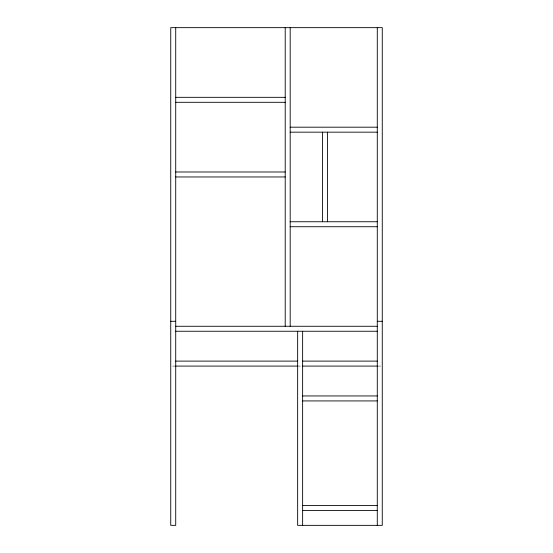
<?xml version="1.0" encoding="UTF-8"?>
<svg xmlns="http://www.w3.org/2000/svg" width="553" height="553" viewBox="0 0 553 553"><rect width="100%" height="100%" fill="white"/><g stroke="black" fill="none" stroke-linecap="round" stroke-linejoin="round"><path stroke-width="0.41" stroke-dasharray="2.77 2.07" d="M172.467 366.086L175.052 366.086M297.652 366.086L301.109 366.086M377.948 366.086L381.397 366.086"/><path stroke-width="0.83" d="M175.716 97.328L285.21 97.328M175.716 102.305L285.21 102.305M290.187 127.19L377.284 127.19M290.187 132.167L377.284 132.167M175.716 171.983L285.21 171.983M175.716 176.96L285.21 176.96M290.187 221.753L377.284 221.753M290.187 226.73L377.284 226.73M170.739 321.293L175.716 321.293M377.284 321.293L382.261 321.293M175.716 326.27L377.284 326.27M175.716 331.247L377.284 331.247M175.716 361.109L297.652 361.109M302.629 361.109L377.284 361.109M175.716 366.086L297.652 366.086M302.629 366.086L377.284 366.086M302.629 395.948L377.284 395.948M302.629 400.925L377.284 400.925M302.629 505.442L377.284 505.442M302.629 510.419L377.284 510.419M377.284 27.65L377.284 525.35M327.514 132.167L327.514 221.753M322.537 132.167L322.537 221.753M302.629 331.247L302.629 525.35M297.652 331.247L297.652 525.35L382.261 525.35L382.261 27.65L170.739 27.65L170.739 525.35L175.716 525.35L175.716 27.65M290.187 27.65L290.187 326.27M285.21 27.65L285.21 326.27"/></g></svg>
